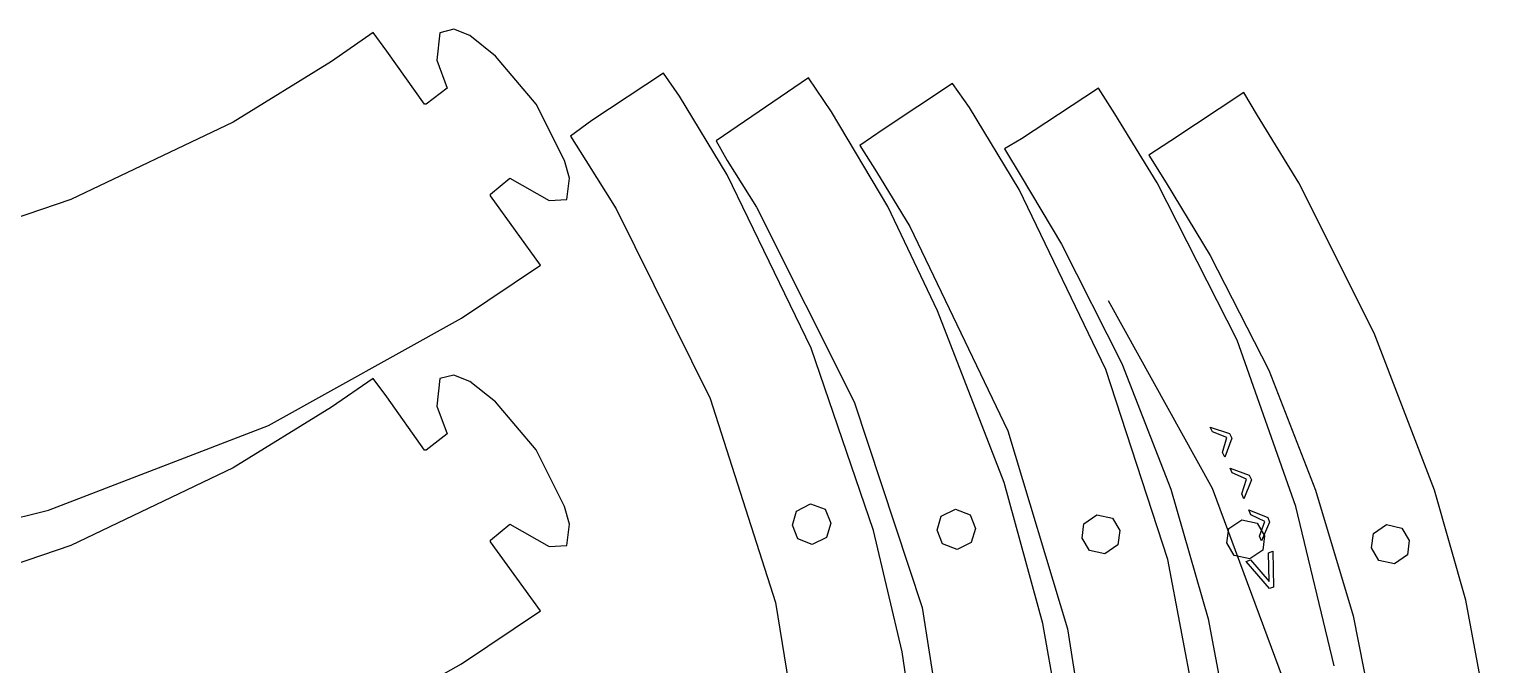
# Model space of a CAD drawing. Extents: x 0.6 to 75.4, y 0.2 to 29.1.
# Drawn here: x 22.84 to 44.5, y 19.69 to 29.13 of the extents above; entities that cross this region are included whole.
import ezdxf

# ---------------------------------------------------------------- set-up
doc = ezdxf.new("R2010")
doc.units = 0

msp = doc.modelspace()

# ---------------------------------------------------------------- linework, layer by layer
at = {"layer": 'all text'}
for p, q in [((38.8726, 25.0994), (40.416727, 22.313333)), ((40.416727, 22.313333), (41.523248, 19.334174))]:
    msp.add_line(p, q, dxfattribs=at)
at = {"layer": 'clean edges'}
for p, q in [((40.420999, 23.148042), (40.386523, 23.2182)), ((40.386523, 23.2182), (40.674079, 23.124214)), ((40.634345, 23.062219), (40.420999, 23.148042)), ((40.571946, 22.840886), (40.634345, 23.062219)), ((40.7077, 23.0558), (40.606425, 22.770728)), ((40.674079, 23.124214), (40.7077, 23.0558)), ((40.606425, 22.770728), (40.571946, 22.840886)), ((40.715559, 22.536362), (40.683318, 22.607575)), ((40.683318, 22.607575), (40.967758, 22.504544)), ((40.926085, 22.443835), (40.715559, 22.536362)), ((40.85672, 22.224585), (40.926085, 22.443835)), ((40.9992, 22.4351), (40.888961, 22.153375)), ((40.967758, 22.504544), (40.9992, 22.4351)), ((40.888961, 22.153375), (40.85672, 22.224585)), ((40.990664, 21.915878), (40.960663, 21.988062)), ((40.960663, 21.988062), (41.241748, 21.876189)), ((41.198196, 21.816815), (40.990664, 21.915878)), ((41.241748, 21.876189), (41.271, 21.8058)), ((41.12201, 21.59984), (41.198196, 21.816815)), ((41.271, 21.8058), (41.15201, 21.527656)), ((41.15201, 21.527656), (41.12201, 21.59984))]:
    msp.add_line(p, q, dxfattribs=at)
at = {"layer": 'Layer 1'}
for p, q in [((27.951097, 29.077743), (27.3314, 28.649519)), ((28.153859, 28.803028), (27.951097, 29.077743)), ((28.944557, 29.075353), (28.899097, 28.668139)), ((29.149638, 29.128662), (28.944557, 29.075353)), ((29.387, 29.03256), (29.149638, 29.128662)), ((29.768688, 28.729211), (29.387, 29.03256)), ((28.7173, 28.0145), (28.153859, 28.803028)), ((27.3314, 28.649519), (25.87382, 27.748322)), ((28.899097, 28.668139), (29.051844, 28.253452)), ((30.376359, 28.016005), (29.768688, 28.729211)), ((32.266821, 28.475261), (31.202371, 27.770355)), ((32.502728, 28.133942), (32.266821, 28.475261)), ((34.419206, 28.403249), (33.049256, 27.469608)), ((34.760737, 27.900056), (34.419206, 28.403249)), ((29.0519, 28.2535), (28.741267, 28.014551)), ((36.56169, 28.323135), (35.52733, 27.636763)), ((36.813105, 27.966754), (36.56169, 28.323135)), ((38.728579, 28.253646), (38.131871, 27.860265)), ((38.973209, 27.871162), (38.728579, 28.253646)), ((40.886429, 28.186393), (39.804519, 27.471573)), ((41.088856, 27.847308), (40.886427, 28.186375)), ((28.741267, 28.014551), (28.7173, 28.0145)), ((30.794248, 27.178191), (30.376359, 28.016005)), ((33.21312, 26.963092), (32.502728, 28.133942)), ((37.550978, 26.748124), (36.813105, 27.966754)), ((25.87382, 27.748322), (23.459615, 26.598191)), ((31.202371, 27.770355), (30.884905, 27.538747)), ((35.596495, 26.493404), (34.760737, 27.900056)), ((38.131871, 27.860265), (37.582292, 27.497661)), ((39.600208, 26.843692), (38.973209, 27.871162)), ((41.706538, 26.843728), (41.088856, 27.847308)), ((30.884905, 27.538747), (31.113722, 27.178149)), ((35.52733, 27.636763), (35.181306, 27.399093)), ((33.049256, 27.469608), (33.21336, 27.178166)), ((35.181306, 27.399093), (35.431033, 27.010962)), ((37.582292, 27.497661), (37.332085, 27.350019)), ((37.332085, 27.350019), (37.58014, 26.939265)), ((39.804519, 27.471573), (39.477133, 27.255769)), ((30.870234, 26.915349), (30.794248, 27.178191)), ((31.113722, 27.178149), (31.560553, 26.461305)), ((33.21336, 27.178166), (33.646334, 26.485218)), ((39.477133, 27.255769), (39.735942, 26.843745)), ((29.697, 26.6764), (29.983738, 26.915349)), ((29.983738, 26.915349), (30.569189, 26.582115)), ((30.831213, 26.596119), (30.870234, 26.915349)), ((34.461239, 24.3891), (33.21312, 26.963092)), ((35.431033, 27.010962), (35.926849, 26.198541)), ((37.58014, 26.939265), (38.176555, 25.935685)), ((29.697003, 26.65254), (29.697, 26.6764)), ((30.437743, 25.62507), (29.697003, 26.65254)), ((38.836727, 24.073147), (37.550978, 26.748124)), ((40.790407, 24.510592), (39.600208, 26.843692)), ((39.735942, 26.843745), (40.385162, 25.768475)), ((42.825862, 24.610992), (41.706538, 26.843728)), ((23.459615, 26.598191), (20.9276, 25.737562)), ((30.569189, 26.582115), (30.831213, 26.596119)), ((31.560553, 26.461305), (32.957443, 23.641715)), ((33.646334, 26.485218), (35.097224, 23.593948)), ((36.338536, 24.946857), (35.596495, 26.493404)), ((35.926849, 26.198541), (37.383479, 23.163901)), ((38.176555, 25.935685), (39.076014, 24.160304)), ((29.266893, 24.837806), (30.437743, 25.62507)), ((40.385162, 25.768475), (41.257679, 24.064648)), ((37.328307, 22.395666), (36.338536, 24.946857)), ((26.399513, 23.242976), (29.266893, 24.837806)), ((41.662328, 22.040842), (40.790407, 24.510592)), ((43.722068, 22.279818), (42.825862, 24.610992)), ((35.38731, 21.682342), (34.461239, 24.3891)), ((39.756708, 21.252324), (38.836727, 24.073147)), ((39.076014, 24.160304), (39.80383, 22.298502)), ((41.257679, 24.064648), (41.951703, 22.279835)), ((27.951096, 23.940443), (27.331399, 23.512228)), ((28.153858, 23.665728), (27.951096, 23.940443)), ((28.944557, 23.938063), (28.899097, 23.530835)), ((29.149638, 23.991374), (28.944557, 23.938063)), ((29.387, 23.89527), (29.149638, 23.991374)), ((29.768688, 23.591921), (29.387, 23.89527)), ((28.7173, 22.8772), (28.153858, 23.665728)), ((32.957443, 23.641715), (33.931064, 20.614256)), ((27.331399, 23.512228), (25.873819, 22.611011)), ((28.899097, 23.530835), (29.051844, 23.116154)), ((30.376359, 22.878708), (29.768688, 23.591921)), ((35.097224, 23.593948), (36.107548, 20.540492)), ((23.127245, 21.982772), (26.399513, 23.242976)), ((29.051827, 23.116121), (28.741194, 22.877172)), ((37.383479, 23.163901), (38.269736, 20.220733)), ((28.741194, 22.877172), (28.7173, 22.8772)), ((30.794248, 22.040891), (30.376359, 22.878708)), ((25.873819, 22.611011), (23.459614, 21.460887)), ((37.902701, 20.300863), (37.328307, 22.395666)), ((39.80383, 22.298502), (40.356845, 20.371355)), ((41.951703, 22.279835), (42.510503, 20.416223)), ((44.185357, 20.649082), (43.722068, 22.279818)), ((19.720938, 21.154375), (23.127245, 21.982772)), ((30.870234, 21.778046), (30.794248, 22.040891)), ((34.180222, 21.761976), (34.242042, 21.971821)), ((34.242042, 21.971821), (34.452045, 22.078904)), ((34.452045, 22.078904), (34.668379, 21.996957)), ((34.668379, 21.996957), (34.750283, 21.791379)), ((36.331021, 21.685197), (36.39227, 21.894389)), ((36.39227, 21.894389), (36.602575, 21.997424)), ((36.602575, 21.997424), (36.820824, 21.914093)), ((36.820824, 21.914093), (36.901619, 21.713372)), ((38.512963, 21.781489), (38.705315, 21.913099)), ((38.705315, 21.913099), (38.935072, 21.864279)), ((42.23201, 19.673626), (41.662328, 22.040842)), ((29.697, 21.5391), (29.983738, 21.778046)), ((29.983738, 21.778046), (30.569189, 21.444822)), ((30.831213, 21.45882), (30.870234, 21.778046)), ((34.260289, 21.559478), (34.180222, 21.761976)), ((34.750283, 21.791379), (34.689044, 21.578447)), ((35.810786, 19.882323), (35.38731, 21.682342)), ((36.411524, 21.482996), (36.331021, 21.685197)), ((36.901619, 21.713372), (36.838868, 21.505556)), ((38.483872, 21.568305), (38.512963, 21.781489)), ((38.935072, 21.864279), (39.046953, 21.680618)), ((39.046953, 21.680618), (39.017884, 21.468843)), ((40.633147, 21.496591), (40.662485, 21.709796)), ((40.662485, 21.709796), (40.855845, 21.841414)), ((40.855845, 21.841414), (41.085031, 21.791268)), ((41.085031, 21.791268), (41.196676, 21.605246)), ((42.813015, 21.638112), (43.006375, 21.76973)), ((43.006375, 21.76973), (43.233108, 21.719113)), ((43.233108, 21.719113), (43.345145, 21.533168)), ((23.459614, 21.460887), (20.927599, 20.600261)), ((29.696973, 21.515142), (29.697, 21.5391)), ((30.437713, 20.487662), (29.696973, 21.515142)), ((30.569189, 21.444822), (30.831213, 21.45882)), ((34.47595, 21.474438), (34.260289, 21.559478)), ((34.689044, 21.578447), (34.47595, 21.474438)), ((36.62648, 21.400937), (36.411524, 21.482996)), ((36.838868, 21.505556), (36.62648, 21.400937)), ((38.595371, 21.383164), (38.483872, 21.568305)), ((39.017884, 21.468843), (38.824791, 21.335681)), ((40.745028, 21.310613), (40.633147, 21.496591)), ((41.196676, 21.605246), (41.167774, 21.392124)), ((42.783677, 21.424907), (42.813015, 21.638112)), ((43.345145, 21.533168), (43.317667, 21.320319)), ((38.824791, 21.335681), (38.595371, 21.383164)), ((40.314292, 18.323195), (39.756708, 21.252324)), ((40.975321, 21.260675), (40.745028, 21.310613)), ((41.167774, 21.392124), (40.975321, 21.260675)), ((42.895558, 21.238929), (42.783677, 21.424907)), ((43.125851, 21.188991), (42.895558, 21.238929)), ((43.317667, 21.320319), (43.125851, 21.188991)), ((33.931064, 20.614256), (34.44373, 17.471995)), ((44.497933, 18.982338), (44.185357, 20.649082)), ((29.266863, 19.700401), (30.437713, 20.487662)), ((36.107548, 20.540492), (36.619826, 17.329319)), ((40.356845, 20.371355), (40.731903, 18.399939)), ((42.510503, 20.416223), (42.887383, 18.507035)), ((38.268903, 18.209964), (37.902701, 20.300863)), ((38.269736, 20.220733), (38.738227, 17.19797)), ((36.078616, 18.048879), (35.810786, 19.882323)), ((26.399493, 18.105571), (29.266863, 19.700401))]:
    msp.add_line(p, q, dxfattribs=at)
at = {"layer": 'push pins halfway'}
for p, q in [((40.920945, 21.222257), (40.987143, 21.247319)), ((40.987143, 21.247319), (41.261717, 20.922939)), ((41.2534, 21.3481), (41.319598, 21.373161)), ((41.261717, 20.922939), (41.2534, 21.3481)), ((41.319598, 21.373161), (41.326964, 20.842843)), ((41.266585, 20.819983), (40.920945, 21.222257)), ((41.326964, 20.842843), (41.266585, 20.819983))]:
    msp.add_line(p, q, dxfattribs=at)
at = {"layer": 'to align'}
for p, q in [((40.920945, 21.222257), (40.987143, 21.247319)), ((40.987143, 21.247319), (41.261717, 20.922939)), ((41.2534, 21.3481), (41.319598, 21.373161)), ((41.261717, 20.922939), (41.2534, 21.3481)), ((41.319598, 21.373161), (41.326964, 20.842843)), ((41.266585, 20.819983), (40.920945, 21.222257)), ((41.326964, 20.842843), (41.266585, 20.819983))]:
    msp.add_line(p, q, dxfattribs=at)

doc.saveas('drawing.dxf')
